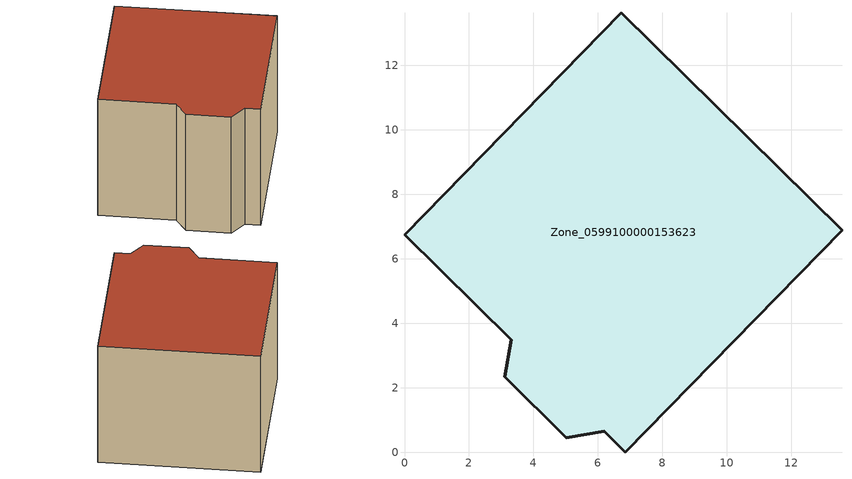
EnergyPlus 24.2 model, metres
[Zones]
Zone_0599100000153623
 floor ground (C_G): 6.72,13.63 13.57,6.88 6.85,0 6.19,0.65 5.02,0.45 3.11,2.34 3.31,3.49 0,6.75 z0
 wall outside (C_F): 3.31,3.49 3.11,2.34 5.02,0.45 6.19,0.65 6.85,0 13.57,6.88 6.72,13.63 0,6.75 3.31,3.49 z0:8.32
 roof outside (C_R): 6.72,13.63 0,6.75 3.31,3.49 3.11,2.34 5.02,0.45 6.19,0.65 6.85,0 13.57,6.88 z8.32
[BUILDING]
Pand.0599100000153623: North Axis=0; Terrain=City; Loads Convergence Tolerance Value=0.04; Temperature Convergence Tolerance Value=0.4; Solar Distribution=FullExterior; Maximum Number of Warmup Days=25; Minimum Number of Warmup Days=1
[Site:Location]
Rotterdam.The.Hague.AP_ZH_NLD Design_Conditions: Latitude=51.96; Longitude=4.45; Time Zone=1; Elevation=-4.5
[SITE:GROUNDTEMPERATURE:BUILDINGSURFACE]
18, 18, 18, 18, 18, 18, 18, 18, 18, 18, 18, 18
[MATERIAL] Thermal Absorptance=0.9; Solar Absorptance=0.7; Visible Absorptance=0.7
Name | Roughness | Thickness | Conductivity | Density | Specific Heat
G.D.1965 | MediumSmooth | 0.15 | 1 | 540 | 1210
F.D.1965 | Rough | 0.3 | 0.857143 | 1920 | 840
R.D.1965 | MediumRough | 0.2 | 0.08 | 1500 | 1000
[CONSTRUCTION]
C_G: G.D.1965
C_F: F.D.1965
C_R: R.D.1965
[ZONE]
Zone_0599100000153623: Type=1; Multiplier=1; Ceiling Height=Autocalculate; Volume=Autocalculate; Floor Area=autocalculate; Part of Total Floor Area=Yes
[ZONEINFILTRATION:DESIGNFLOWRATE]
Infil_Zone_0599100000153623: Zone or ZoneList or Space or SpaceList=Zone_0599100000153623; Schedule=AlwaysOn; Design Flow Rate Calculation Method=Flow/Area; Flow Rate per Floor Area=0.0042; Constant Term Coefficient=1; Temperature Term Coefficient=0; Velocity Term Coefficient=0; Velocity Squared Term Coefficient=0
[HVACTEMPLATE:ZONE:IDEALLOADSAIRSYSTEM]
Zone_0599100000153623: Maximum Heating Supply Air Temperature=50; Minimum Cooling Supply Air Temperature=13; Maximum Heating Supply Air Humidity Ratio=0.0156; Minimum Cooling Supply Air Humidity Ratio=0.0077; Heating Limit=NoLimit; Cooling Limit=NoLimit; Dehumidification Control Type=ConstantSensibleHeatRatio; Cooling Sensible Heat Ratio=0.7; Dehumidification Setpoint=60; Humidification Control Type=None; Humidification Setpoint=30; Outdoor Air Method=None; Outdoor Air Flow Rate per Person=0.00944; Outdoor Air Flow Rate per Zone Floor Area=0; Outdoor Air Flow Rate per Zone=0; Demand Controlled Ventilation Type=None; Outdoor Air Economizer Type=NoEconomizer; Heat Recovery Type=None; Sensible Heat Recovery Effectiveness=0.7; Latent Heat Recovery Effectiveness=0.65
[ZONECONTROL:THERMOSTAT]
ThermostatControl_Zone_0599100000153623: Zone or ZoneList=Zone_0599100000153623; Control Type Schedule=DualSetpointControlType; Control 1=Thermostat_Zone_0599100000153623; Temperature Difference Between Cutout And Setpoint=0
[THERMOSTATSETPOINT:DUALSETPOINT]
Thermostat_Zone_0599100000153623: Heating Setpoint Temperature Schedule=HeatingSetpoint_Zone_0599100000153623; Cooling Setpoint Temperature Schedule=CoolingSetpoint_Zone_0599100000153623
[SCHEDULE:COMPACT]
HeatingSetpoint_Zone_0599100000153623: Through: 12/31, For: AllDays, Until: 24:00, 21
CoolingSetpoint_Zone_0599100000153623: Through: 12/31, For: AllDays, Until: 24:00, 24
DualSetpointControlType: Through: 12/31, For: AllDays, Until: 24:00, 4
AlwaysOn: Through: 12/31, For: AllDays, Until: 24:00, 1
